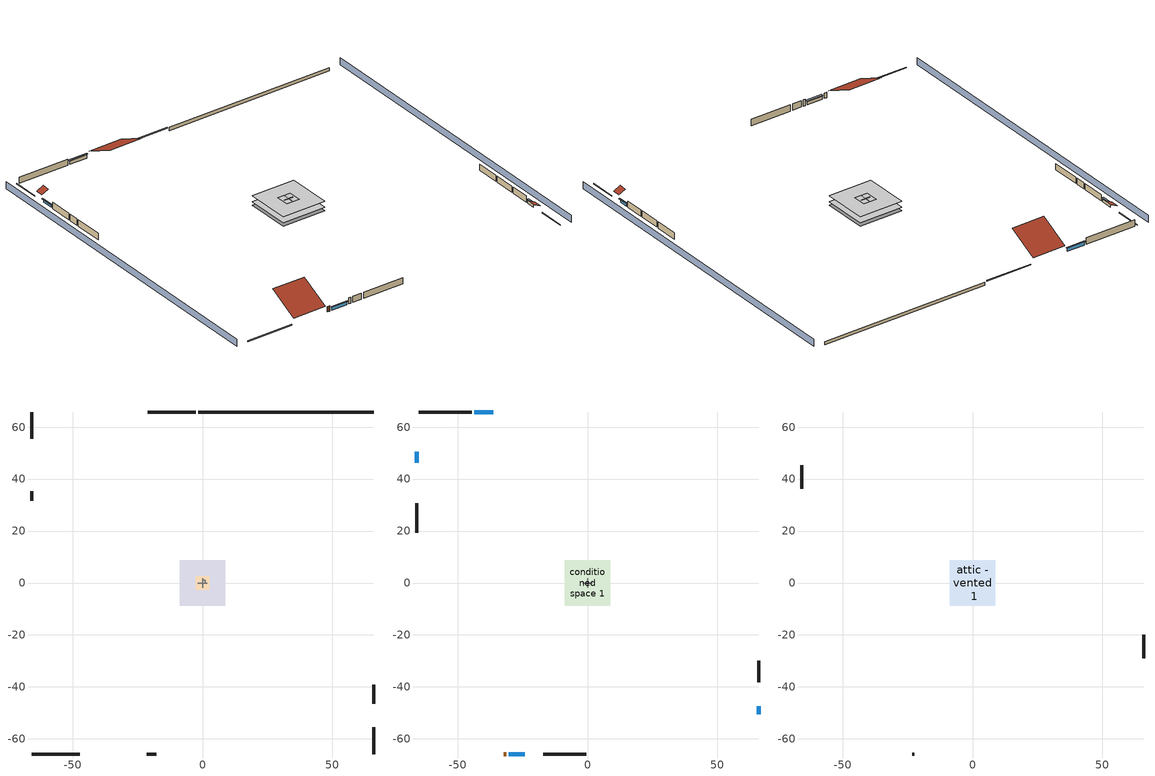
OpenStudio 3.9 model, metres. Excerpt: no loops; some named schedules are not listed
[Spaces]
garage 1
 floor foundation (Slab1 construction): -2.59,-2.59 -2.59,2.59 2.59,2.59 2.59,-2.59 z0
 wall outside (Wall1 construction): 65.83,-46.45 65.83,-39.13 z0.3:2.74
 wall outside (Wall2 construction): -21.53,-65.83 -17.87,-65.83 z0.3:2.74
 wall outside (Wall12 construction): -65.83,35.28 -65.83,31.62 z0.3:2.74
 wall to conditioned space 1 (Wall5 construction Reversed): 1.83,0 -1.83,0 z0.3:2.74
 wall to conditioned space 1 (Wall6 construction Reversed): 0,1.83 0,-1.83 z0.3:2.74
crawlspace - vented 1
 floor foundation (Slab2 construction): -8.77,-8.77 -8.77,8.77 8.77,8.77 8.77,-8.77 z-0.91
 wall outside (RimJoist1 construction): -2.55,65.83 -21.08,65.83 z0.3:0.61
 wall outside (RimJoist2 construction): 65.83,-65.83 65.83,-55.53 z0.3:0.61
 wall outside (RimJoist3 construction): -65.83,-65.83 -47.3,-65.83 z0.3:0.61
 wall outside (RimJoist4 construction): -65.83,65.83 -65.83,55.53 z0.3:0.61
 wall foundation (FoundationWall1 construction): 65.83,65.83 -1.62,65.83 z-0.91:0.3
central ac and furnace airloop ret air space
 floor adiabatic (AdiabaticConst): 0,0 0,1 1,1 1,0 z0
 wall adiabatic (AdiabaticConst): 0,1 0,0 1,0 1,1 0,1 z0:1
 ceiling adiabatic (AdiabaticConst): 1,0 1,1 0,1 0,0 z1
conditioned space 1
 floor to crawlspace - vented 1 (Floor2 construction): -8.77,-8.77 -8.77,8.77 8.77,8.77 8.77,-8.77 z0.3
 wall outside (Wall3 construction): -44.47,65.83 -64.9,65.83 z0.3:2.74
 wall outside (Wall4 construction): 65.83,-38.21 65.83,-29.97 z0.3:2.74
 wall outside (Wall7 construction): -16.95,-65.83 -0.39,-65.83 z0.3:2.74
 wall outside (Wall8 construction): -65.83,30.69 -65.83,19.35 z0.3:2.74
 wall outside (AdiabaticWallConstruction): -36.33,65.83 -43.54,65.83 z0.3:1.52; 65.83,-50.61 65.83,-47.38 z0.3:1.4; -30.34,-65.83 -24.08,-65.83 z0.3:1.49; -65.83,50.61 -65.83,46.28 z0.3:1.43
 wall outside (AdiabaticWallConstruction 1): -32.19,-65.83 -31.27,-65.83 z0.3:2.34
 window (WindowConstruction): -36.33,65.83 -43.54,65.83 z0.3:1.52
 window (WindowConstruction 1): 65.83,-50.61 65.83,-47.38 z0.3:1.4
 window (WindowConstruction 2): -30.34,-65.83 -24.08,-65.83 z0.3:1.49
 window (WindowConstruction 3): -65.83,50.61 -65.83,46.28 z0.3:1.43
 door (Door): -32.19,-65.83 -31.27,-65.83 z0.3:2.34
attic - vented 1
 floor to garage 1 (Floor1 construction): -2.59,-2.59 -2.59,2.59 2.59,2.59 2.59,-2.59 z2.74
 floor to conditioned space 1 (Floor3 construction Reversed): -8.77,-8.77 -8.77,8.77 8.77,8.77 8.77,-8.77 z2.74
 wall outside (Wall9 construction): 65.83,-29.04 65.83,-19.9 z0.3:2.74
 wall outside (Wall10 construction): -65.83,45.35 -65.83,36.21 z0.3:2.74
 wall outside (Wall11 construction): -23.15,-65.83 -22.46,-65.83 z0.3:2.74
 roof outside (Roof1 construction): -35.41,65.83,2.74 -35.41,53.85,8.73 -22.01,53.85,8.73 -22.01,65.83,2.74
 roof outside (Roof2 construction): 65.83,-51.54,2.74 63.1,-51.54,4.11 63.1,-54.6,4.11 65.83,-54.6,2.74
 roof outside (Roof3 construction): -65.83,51.54,2.74 -63.1,51.54,4.11 -63.1,54.6,4.11 -65.83,54.6,2.74
 roof outside (Roof4 construction): -33.12,-65.83,2.74 -33.12,-53.98,8.67 -46.37,-53.98,8.67 -46.37,-65.83,2.74
shading: -70.4,65.83 -70.4,-65.83 / 70.4,-65.83 70.4,65.83 z0:2.74; -43.85,65.83 -36.03,65.83 -36.03,66.44 -43.85,66.44 z1.83; 65.83,-47.07 65.83,-50.92 66.44,-50.92 66.44,-47.07 z1.71; -23.77,-65.83 -30.65,-65.83 -30.65,-66.44 -23.77,-66.44 z1.8; -65.83,45.97 -65.83,50.92 -66.44,50.92 -66.44,45.97 z1.74
[Site]
Portland Intl Arpt_OR: Latitude {deg}=45.59; Longitude {deg}=-122.6; Time Zone {hr}=-8; Elevation {m}=33; Terrain=Suburbs; Keep Site Location Information=Yes
[Site:GroundTemperature:Shallow]
10.2558, 8.96328, 8.85977, 9.47314, 11.9355, 14.3863, 16.5111, 17.8571, 17.9714, 16.8767, 14.8061, 12.4304
[Site:WaterMainsTemperature]
Calculation Method=Schedule; Temperature Schedule=mains temperature schedule
[Building]
Building 1
[Material] Roughness=Rough
Name | Thickness {m} | Conductivity {W/m-K} | Density {kg/m3} | Specific Heat {J/kg-K} | Thermal Absorptance | Solar Absorptance | Visible Absorptance
asphalt or fiberglass shingles | 0.00635 | 0.162714 | 1121.4 | 1465.45 | 0.9 | 0.85 | 0.85
roof rigid ins | 0.00281632 | 0.029427 | 32.04 | 1214.23 | 0.9 | 0.7 | 0.7
osb sheathing 0.5 in. | 0.0127 | 0.115458 | 512.64 | 1214.23 | 0.9 | 0.6 | 0.6
fiber cement siding | 0.009525 | 0.258207 | 347.634 | 1004.88 | 0.9 | 0.5 | 0.5
osb sheathing 0.5 in. 1 | 0.0127 | 0.115458 | 512.64 | 1214.23 | 0.9 | 0.7 | 0.7
wall stud and cavity | 0.1397 | 0.346631 | 139.0536 | 1170.24 | 0.9 | 0.6 | 0.6
wall stud and cavity 1 | 0.1397 | 0.551395 | 139.0536 | 1170.24 | 0.9 | 0.7 | 0.7
gypsum board | 0.0127 | 0.160291 | 801 | 837.4 | 0.9 | 0.6 | 0.6
osb sheathing 0.5 in. 2; osb sheathing 0.5 in. 3 | 0.0127 | 0.115458 | 512.64 | 1214.23
wall stud and cavity 2 | 0.1397 | 0.680805 | 139.0536 | 1170.24 | 0.9 | 0.7 | 0.7
rim joist stud and cavity | 0.0508 | 0.178804 | 50.32683 | 1063.81 | 0.9 | 0.6 | 0.6
ceiling stud and cavity | 0.1397 | 1.39189 | 65.682 | 1177.47 | 0.9 | 0.7 | 0.7
floor stud and cavity | 0.1397 | 0.923637 | 92.3553 | 1139.71 | 0.9 | 0.7 | 0.7
osb sheathing 0.75 in. | 0.01905 | 0.115458 | 512.64 | 1214.23 | 0.9 | 0.7 | 0.7
floor covering | 0.0127 | 0.0433444 | 54.468 | 1339.84 | 0.9 | 0.6 | 0.6
ceiling stud and cavity 1 | 0.1397 | 0.118061 | 65.682 | 1177.47 | 0.9 | 0.7 | 0.7
concrete 4.0 in. | 0.1016 | 1.803125 | 2242.8 | 837.4 | 0.9 | 0.7 | 0.7
concrete 8.0 in. | 0.2032 | 1.803125 | 2242.8 | 837.4 | 0.9 | 0.7 | 0.7
soil 0.5 in. | 0.0127 | 1.9041 | 1842.3 | 418.7 | 0.9 | 0.7 | 0.7
wood siding; wood siding 1 | 0.0254 | 0.102417 | 544.68 | 1172.36
wall rigid ins | 0.512978 | 0.029427 | 32.04 | 1214.23 | 0.9 | 0.7 | 0.7
wall stud and cavity 3 | 0.0889 | 0.380278 | 52.3479 | 1209.89 | 0.9 | 0.7 | 0.7
door material | 0.04445 | 0.0612267 | 512.64 | 1214.23 | 0.9 | 0.7 | 0.7
wall stud and cavity 4 | 0.0889 | 0.391764 | 83.0341 | 1211.67 | 0.9 | 0.7 | 0.7
furniture material conditioned space 1; furniture material garage 1 | 0.1524 | 0.115458 | 640.8 | 1214.23 | 0.9 | 0.6 | 0.6
[Construction]
Roof1 construction; Roof2 construction; Roof3 construction; Roof4 construction: asphalt or fiberglass shingles, roof rigid ins, osb sheathing 0.5 in.
Wall1 construction; Wall2 construction: fiber cement siding, osb sheathing 0.5 in. 1, wall stud and cavity
Wall3 construction; Wall4 construction: fiber cement siding, osb sheathing 0.5 in. 1, wall stud and cavity 1, gypsum board
Wall5 construction Reversed: gypsum board, wall stud and cavity 2, osb sheathing 0.5 in. 2
Wall6 construction Reversed: gypsum board, wall stud and cavity 2, osb sheathing 0.5 in. 3
Wall7 construction; Wall8 construction: fiber cement siding, osb sheathing 0.5 in. 3, wall stud and cavity 1, gypsum board
Wall9 construction; Wall10 construction; Wall11 construction; Wall12 construction: fiber cement siding, osb sheathing 0.5 in. 3, wall stud and cavity
RimJoist1 construction; RimJoist2 construction; RimJoist3 construction; RimJoist4 construction: fiber cement siding, rim joist stud and cavity
Floor1 construction: ceiling stud and cavity
Floor2 construction: floor stud and cavity, osb sheathing 0.75 in., floor covering
Floor3 construction Reversed: gypsum board, ceiling stud and cavity 1
Slab1 construction: concrete 4.0 in.
FoundationWall1 construction: concrete 8.0 in.
Slab2 construction: soil 0.5 in.
WindowConstruction; WindowConstruction 1; WindowConstruction 2; WindowConstruction 3: WindowMaterial
AdiabaticWallConstruction: wood siding, wall rigid ins, wall stud and cavity 3, gypsum board
Door: door material
AdiabaticWallConstruction 1: wood siding 1, wall rigid ins, wall stud and cavity 3, gypsum board
PartitionWallConstruction: gypsum board, wall stud and cavity 4, gypsum board
furniture construction conditioned space 1: furniture material conditioned space 1
furniture construction garage 1: furniture material garage 1
AdiabaticConst: Adiabatic
[WindowMaterial:SimpleGlazingSystem]
WindowMaterial: U-Factor {W/m2-K}=4.31528; Solar Heat Gain Coefficient=0.67
[Material:NoMass]
Adiabatic: Roughness=Rough; Thermal Resistance {m2-K/W}=176.1
[ThermalZone] Multiplier=1; Use Ideal Air Loads=No
Name | Volume {m3} | Thermostat
conditioned space | 749.83 | conditioned space temperature setpoint
attic - vented | 455.513
garage | 65.242
crawlspace - vented | 374.915
central ac and furnace airloop ret air zone | 1
[Sizing:Zone] Zone Cooling Design Supply Air Temperature Input Method=SupplyAirTemperature; Zone Cooling Design Supply Air Temperature {C}=14; Zone Cooling Design Supply Air Temperature Difference {deltaC}=11.11; Zone Heating Design Supply Air Temperature Input Method=SupplyAirTemperature; Zone Heating Design Supply Air Temperature {C}=40; Zone Heating Design Supply Air Temperature Difference {deltaC}=11.11; Zone Cooling Design Supply Air Humidity Ratio {kg-H2O/kg-air}=0.0085; Zone Heating Design Supply Air Humidity Ratio {kg-H2O/kg-air}=0.008; Cooling Design Air Flow Method=DesignDay; Heating Design Air Flow Method=DesignDay; Account for Dedicated Outdoor Air System=No; Dedicated Outdoor Air System Control Strategy=NeutralSupplyAir; Dedicated Outdoor Air Low Setpoint Temperature for Design {C}=autosize; Dedicated Outdoor Air High Setpoint Temperature for Design {C}=autosize; Zone Load Sizing Method=Sensible Load Only No Latent Load; Zone Latent Cooling Design Supply Air Humidity Ratio Input Method=HumidityRatioDifference; Zone Cooling Design Supply Air Humidity Ratio Difference {kgWater/kgDryAir}=0.005; Zone Latent Heating Design Supply Air Humidity Ratio Input Method=HumidityRatioDifference; Zone Humidification Design Supply Air Humidity Ratio Difference {kgWater/kgDryAir}=0.005; Sizing Option=Coincident
attic - vented; garage; crawlspace - vented; central ac and furnace airloop ret air zone
[Space]
Name | Thermal Zone | Volume {m3}
conditioned space 1 | conditioned space | 749.83
attic - vented 1 | attic - vented | 455.513
garage 1 | garage | 65.242
crawlspace - vented 1 | crawlspace - vented | 374.915
central ac and furnace airloop ret air space | central ac and furnace airloop ret air zone
[ThermostatSetpoint:DualSetpoint]
conditioned space temperature setpoint: Heating Setpoint Temperature Schedule=heating setpoint; Cooling Setpoint Temperature Schedule=cooling setpoint; Temperature Difference Between Cutout And Setpoint {deltaC}=0
[Foundation:Kiva] Wall Depth Below Slab {m}=0.2032
Name | Initial Indoor Air Temperature {C} | Wall Height Above Grade {m}
Foundation Kiva 1 | 13.4258 | 0.1016
Foundation Kiva 2 | 8.41658 | 0.3048
[Foundation:Kiva:Settings]
Soil Conductivity {W/m-K}=1.9041; Soil Density {kg/m3}=1842.3; Soil Specific Heat {J/kg-K}=418.7; Ground Solar Absorptivity=0.9; Ground Thermal Absorptivity=0.9; Ground Surface Roughness {m}=0.03; Far-Field Width {m}=40; Deep-Ground Boundary Condition=ZeroFlux; Deep-Ground Depth {m}=40; Minimum Cell Dimension {m}=0.2; Maximum Cell Growth Coefficient=3; Simulation Timestep=Timestep
[SurfaceProperty:ExposedFoundationPerimeter] Exposed Perimeter Calculation Method=TotalExposedPerimeter
Name | Total Exposed Perimeter {m}
Slab1 | 14.6304
Slab2 | 67.45224
[SurfaceProperty:IncidentSolarMultiplier] Incident Solar Multiplier=1; Incident Solar Multiplier Schedule=trans schedule winter=0.85 summer=0.7
Window1; Window2; Window3; Window4
[InternalMass:Definition] Design Level Calculation Method=SurfaceArea
Name | Construction | Surface Area {m2}
partition wall mass | PartitionWallConstruction | 307.509
furniture mass conditioned space 1 | furniture construction conditioned space 1 | 123.004
furniture mass garage 1 | furniture construction garage 1 | 2.67561
[InternalMass] Multiplier=1
Name | Internal Mass Definition | Space or SpaceType
partition wall mass | partition wall mass | conditioned space 1
furniture mass conditioned space 1 | furniture mass conditioned space 1 | conditioned space 1
furniture mass garage 1 | furniture mass garage 1 | garage 1
[Fan:SystemModel]
central ac and furnace supply fan: Availability Schedule=Always On Discrete; Design Maximum Air Flow Rate {m3/s}=1.14636; Speed Control Method=Discrete; Electric Power Minimum Flow Rate Fraction=0.2; Design Pressure Rise {Pa}=500; Motor Efficiency=1; Motor In Air Stream Fraction=1; Design Electric Power Consumption {W}=autosize; Design Power Sizing Method=PowerPerFlow; Electric Power Per Unit Flow Rate {W/(m3/s)}=794.58; Electric Power Per Unit Flow Rate Per Unit Pressure {W-s/m3-Pa}=1.66667; Fan Total Efficiency=0.7; Motor Loss Radiative Fraction=0; Speed Flow Fraction 1=0.9683; Speed Electric Power Fraction 1=0.90788; Speed Flow Fraction 2=1; Speed Electric Power Fraction 2=1
[EnergyManagementSystem:Sensor]
Name | Output Variable or Output Meter Index Key | Output Variable or Output Meter
central_ac_and_furnace_supply_fan_s; central_ac_and_furnace_supply_fan_s_1 | central ac and furnace supply fan | Fan Electricity Energy
water_heater_T_set | water heater setpoint | Schedule Value
out_pb_s |  | Site Outdoor Air Barometric Pressure
out_wt_s |  | Site Outdoor Air Humidity Ratio
site_vw_s |  | Site Wind Speed
cool_season | cooling season schedule | Schedule Value
central_ac_and_furnace_airloop_Fan_RTF_s | central ac and furnace supply fan | Fan Runtime Fraction Speed 1
central_ac_and_furnace_airloop_Fan_RTF_s_1 | central ac and furnace supply fan | Fan Runtime Fraction Speed 2
central_ac_and_furnace_airloop_AH_MFR_s | Node 7 | System Node Mass Flow Rate
central_ac_and_furnace_airloop_AH_VFR_s | Node 7 | System Node Current Density Volume Flow Rate
central_ac_and_furnace_airloop_AH_Tout_s | Node 7 | System Node Temperature
central_ac_and_furnace_airloop_AH_Wout_s | Node 7 | System Node Humidity Ratio
central_ac_and_furnace_airloop_RA_T_s | Node 10 | System Node Temperature
central_ac_and_furnace_airloop_Ra_W_s | Node 10 | System Node Humidity Ratio
central_ac_and_furnace_airloop_0_DZ_T_s | crawlspace - vented | Zone Air Temperature
central_ac_and_furnace_airloop_0_DZ_W_s | crawlspace - vented | Zone Mean Air Humidity Ratio
natural_vent_s | natural vent schedule | Schedule Value
htg_sp_s | heating setpoint | Schedule Value
clg_sp_s | cooling setpoint | Schedule Value
mech_vent_range_fan_0_sch_s | mech vent range fan 0 schedule | Schedule Value
mech_vent_bath_fan_0_sch_s | mech vent bath fan 0 schedule | Schedule Value
clothes_dryer_exhaust_0_sch_s | clothes_dryer | Schedule Value
htg_load_cond |  | Heating:EnergyTransfer:Zone:CONDITIONED SPACE
clg_load_cond |  | Cooling:EnergyTransfer:Zone:CONDITIONED SPACE
htg_load_duct |  | Heating:EnergyTransfer:Zone:CENTRAL AC AND FURNACE AIRLOOP RET AIR ZONE
clg_load_duct |  | Cooling:EnergyTransfer:Zone:CENTRAL AC AND FURNACE AIRLOOP RET AIR ZONE
s_conv | Floor2 | Surface Inside Face Convection Heat Gain Energy
s_ig | Floor2 | Surface Inside Face Internal Gains Radiation Heat Gain Energy
s_sol | Floor2 | Surface Inside Face Solar Radiation Heat Gain Energy
s_lgt | Floor2 | Surface Inside Face Lights Radiation Heat Gain Energy
s_surf | Floor2 | Surface Inside Face Net Surface Thermal Radiation Heat Gain Energy
s_conv_1 | Floor3 | Surface Inside Face Convection Heat Gain Energy
s_ig_1 | Floor3 | Surface Inside Face Internal Gains Radiation Heat Gain Energy
s_sol_1 | Floor3 | Surface Inside Face Solar Radiation Heat Gain Energy
s_lgt_1 | Floor3 | Surface Inside Face Lights Radiation Heat Gain Energy
s_surf_1 | Floor3 | Surface Inside Face Net Surface Thermal Radiation Heat Gain Energy
ss_sol | Door1 | Surface Inside Face Solar Radiation Heat Gain Energy
ss_lgt | Door1 | Surface Inside Face Lights Radiation Heat Gain Energy
ss_conv | Door1 | Surface Inside Face Convection Heat Gain Energy
ss_ig | Door1 | Surface Inside Face Internal Gains Radiation Heat Gain Energy
ss_surf | Door1 | Surface Inside Face Net Surface Thermal Radiation Heat Gain Energy
ss_conv_1 | Window1 | Surface Inside Face Convection Heat Gain Energy
ss_ig_1 | Window1 | Surface Inside Face Internal Gains Radiation Heat Gain Energy
ss_surf_1 | Window1 | Surface Inside Face Net Surface Thermal Radiation Heat Gain Energy
ss_trans_in | Window1 | Surface Window Transmitted Solar Radiation Rate
ss_back_out | Window1 | Surface Window Shortwave from Zone Back Out Window Heat Transfer Rate
ss_trans_out | Window1 | Surface Inside Face Initial Transmitted Diffuse Transmitted Out Window Solar Radiation Rate
ss_conv_2 | Window2 | Surface Inside Face Convection Heat Gain Energy
ss_ig_2 | Window2 | Surface Inside Face Internal Gains Radiation Heat Gain Energy
ss_surf_2 | Window2 | Surface Inside Face Net Surface Thermal Radiation Heat Gain Energy
ss_trans_in_1 | Window2 | Surface Window Transmitted Solar Radiation Rate
[ElectricEquipment:Definition] Design Level Calculation Method=EquipmentLevel
Name | Design Level {W} | Fraction Latent | Fraction Radiant | Fraction Lost
ceiling fan | 17.4736 | 0 | 0.558 | 0
clothes washer | 1402.32 | 0.03 | 0.162 | 0.7
clothes dryer | 1258.42 | 0.015 | 0.081 | 0.85
dishwasher | 717.536 | 0.3 | 0.18 | 0.4
fridge | 54.7945 | 0 | 0.6 | 0
cooking range | 2090.5 | 0.08 | 0.432 | 0.2
misc tv | 403.328 | 0 | 0.6 | 0
misc plug loads | 372.643 | 0.021 | 0.558 | 0.049
whole house fan; mech vent house fan | 0 | 0 | 0 | 1
mech vent house fan cfis | 0 | 0 | 0 | 0
mech vent range fan 0; mech vent bath fan 0 | 30 | 0 | 0 | 1
[ElectricEquipment] Space or SpaceType=conditioned space 1
Name | Electric Equipment Definition | Schedule
ceiling fan | ceiling fan | ceiling_fan
clothes washer | clothes washer | clothes_washer
clothes dryer | clothes dryer | clothes_dryer
dishwasher | dishwasher | dishwasher
fridge | fridge | fridge schedule
cooking range | cooking range | cooking_range
misc tv | misc tv | plug_loads_tv
misc plug loads | misc plug loads | plug_loads_other
whole house fan | whole house fan | Always On Discrete
mech vent house fan | mech vent house fan | mech vent house fan schedule
mech vent house fan cfis | mech vent house fan cfis | mech vent house fan cfis schedule
mech vent range fan 0 | mech vent range fan 0 | mech vent range fan 0 schedule
mech vent bath fan 0 | mech vent bath fan 0 | mech vent bath fan 0 schedule
[OtherEquipment:Definition] Design Level Calculation Method=EquipmentLevel
Name | Design Level {W} | Fraction Latent | Fraction Radiant | Fraction Lost
water heater sens; central ac and furnace airloop_0 SupSensLkToCond; central ac and furnace airloop_0 SupCondToLv; central ac and furnace airloop_0 RetCondToRP; central ac and furnace airloop_0 RetSensLkToRP; central ac and furnace airloop_0 SupCondToDZ; central ac and furnace airloop_0 RetCondToDZ; central ac and furnace airloop_0 SupSensLkToDZ; mech vent house fan sensible load | 0 | 0 | 0 | 0
water heater lat; central ac and furnace airloop_0 SupLatLkToCond; central ac and furnace airloop_0 RetLatLkToRP; central ac and furnace airloop_0 SupLatLkToDZ; mech vent house fan latent load | 0 | 1 | 0 | 0
water heater energy adjustment1 | 0.01 | 0 | 0 | 1
clothes dryer 2 | 16718.3 | 0.015 | 0.081 | 0.85
cooking range 2 | 0 | 0.08 | 0.432 | 0.2
general water use sensible | -25.2881 | 0 | 0.6 | 0
general water use latent | 25.6591 | 1 | 0 | 0
[OtherEquipment]
Name | Other Equipment Definition | Space or SpaceType | Schedule | Fuel Type
water heater sens | water heater sens | conditioned space 1 | Always On Discrete
water heater lat | water heater lat | conditioned space 1 | Always On Discrete
water heater energy adjustment1 | water heater energy adjustment1 | conditioned space 1 | Always On Discrete | Electricity
clothes dryer 1 | clothes dryer 2 | conditioned space 1 | clothes_dryer | NaturalGas
cooking range 1 | cooking range 2 | conditioned space 1 | cooking_range | Electricity
general water use sensible | general water use sensible | conditioned space 1 | general water use schedule
general water use latent | general water use latent | conditioned space 1 | general water use schedule
central ac and furnace airloop_0 SupSensLkToCond | central ac and furnace airloop_0 SupSensLkToCond | conditioned space 1 | Always On Discrete
central ac and furnace airloop_0 SupLatLkToCond | central ac and furnace airloop_0 SupLatLkToCond | conditioned space 1 | Always On Discrete
central ac and furnace airloop_0 SupCondToLv | central ac and furnace airloop_0 SupCondToLv | conditioned space 1 | Always On Discrete
central ac and furnace airloop_0 RetCondToRP | central ac and furnace airloop_0 RetCondToRP | central ac and furnace airloop ret air space | Always On Discrete
central ac and furnace airloop_0 RetSensLkToRP | central ac and furnace airloop_0 RetSensLkToRP | central ac and furnace airloop ret air space | Always On Discrete
central ac and furnace airloop_0 RetLatLkToRP | central ac and furnace airloop_0 RetLatLkToRP | central ac and furnace airloop ret air space | Always On Discrete
central ac and furnace airloop_0 SupCondToDZ | central ac and furnace airloop_0 SupCondToDZ | crawlspace - vented 1 | Always On Discrete
central ac and furnace airloop_0 RetCondToDZ | central ac and furnace airloop_0 RetCondToDZ | crawlspace - vented 1 | Always On Discrete
central ac and furnace airloop_0 SupSensLkToDZ | central ac and furnace airloop_0 SupSensLkToDZ | crawlspace - vented 1 | Always On Discrete
central ac and furnace airloop_0 SupLatLkToDZ | central ac and furnace airloop_0 SupLatLkToDZ | crawlspace - vented 1 | Always On Discrete
mech vent house fan sensible load | mech vent house fan sensible load | conditioned space 1 | Always On Discrete
mech vent house fan latent load | mech vent house fan latent load | conditioned space 1 | Always On Discrete
[WaterUse:Equipment:Definition]
Name | Peak Flow Rate {m3/s}
clothes washer | 2.17921e-05
dishwasher | 1.0856e-05
[Lights:Definition] Design Level Calculation Method=LightingLevel; Fraction Radiant=0.6; Fraction Visible=0.2; Return Air Fraction=0
Name | Lighting Level {W}
interior lighting | 430.431
garage lighting | 8.81861
[Lights] Fraction Replaceable=1
Name | Lights Definition | Space or SpaceType | Schedule
interior lighting | interior lighting | conditioned space 1 | lighting_interior
garage lighting | garage lighting | garage 1 | lighting_garage
[Exterior:Lights:Definition]
exterior lighting: Design Level {W}=10.1836
[Exterior:Lights]
exterior lighting: Exterior Lights Definition=exterior lighting; Schedule=exterior lighting schedule
[People:Definition]
occupants: Number of People Calculation Method=People; Number of People {people}=1; Fraction Radiant=0.314171; Sensible Heat Fraction=0.56303; Carbon Dioxide Generation Rate {m3/s-W}=0; Enable ASHRAE 55 Comfort Warnings=No; Mean Radiant Temperature Calculation Type=EnclosureAveraged
[People]
occupants: People Definition=occupants; Space or SpaceType=conditioned space 1; Number of People Schedule=occupants; Activity Level Schedule=occupants activity schedule; Multiplier=1
[ZoneMixing] Schedule=Always On Continuous; Design Flow Rate Calculation Method=Flow/Zone; Design Flow Rate {m3/s}=0
Name | Zone or Space | Source Zone or Space
central ac and furnace airloop_0 ZoneMixDZToCond mix | conditioned space | crawlspace - vented
central ac and furnace airloop_0 ZoneMixCondToDZ mix | crawlspace - vented | conditioned space
whole house fan mix | attic - vented | conditioned space
[SpaceInfiltration:DesignFlowRate] Schedule=Always On Discrete
Name | Space or SpaceType | Design Flow Rate Calculation Method | Design Flow Rate {m3/s} | Air Changes per Hour {1/hr} | Constant Term Coefficient | Temperature Term Coefficient | Velocity Term Coefficient | Velocity Squared Term Coefficient
natural vent flow; whole house fan flow; infil flow | conditioned space 1 | Flow/Space | 0
infil crawlspace - vented 1 | crawlspace - vented 1 | AirChanges/Hour |  | 2.6013 | 1 | 0 | 0 | 0
crawlspace_vented 1 duct leakage imbalance infil flow | crawlspace - vented 1 | Flow/Space | 0
[SpaceInfiltration:EffectiveLeakageArea] Schedule=Always On Discrete
Name | Space or SpaceType | Effective Air Leakage Area {cm2} | Stack Coefficient | Wind Coefficient
infil garage 1 | garage 1 | 271.837 | 0.000129147 | 4.64657e-05
infil attic - vented 1 | attic - vented 1 | 11141.1 | 0.000284285 | 4.09057e-05
